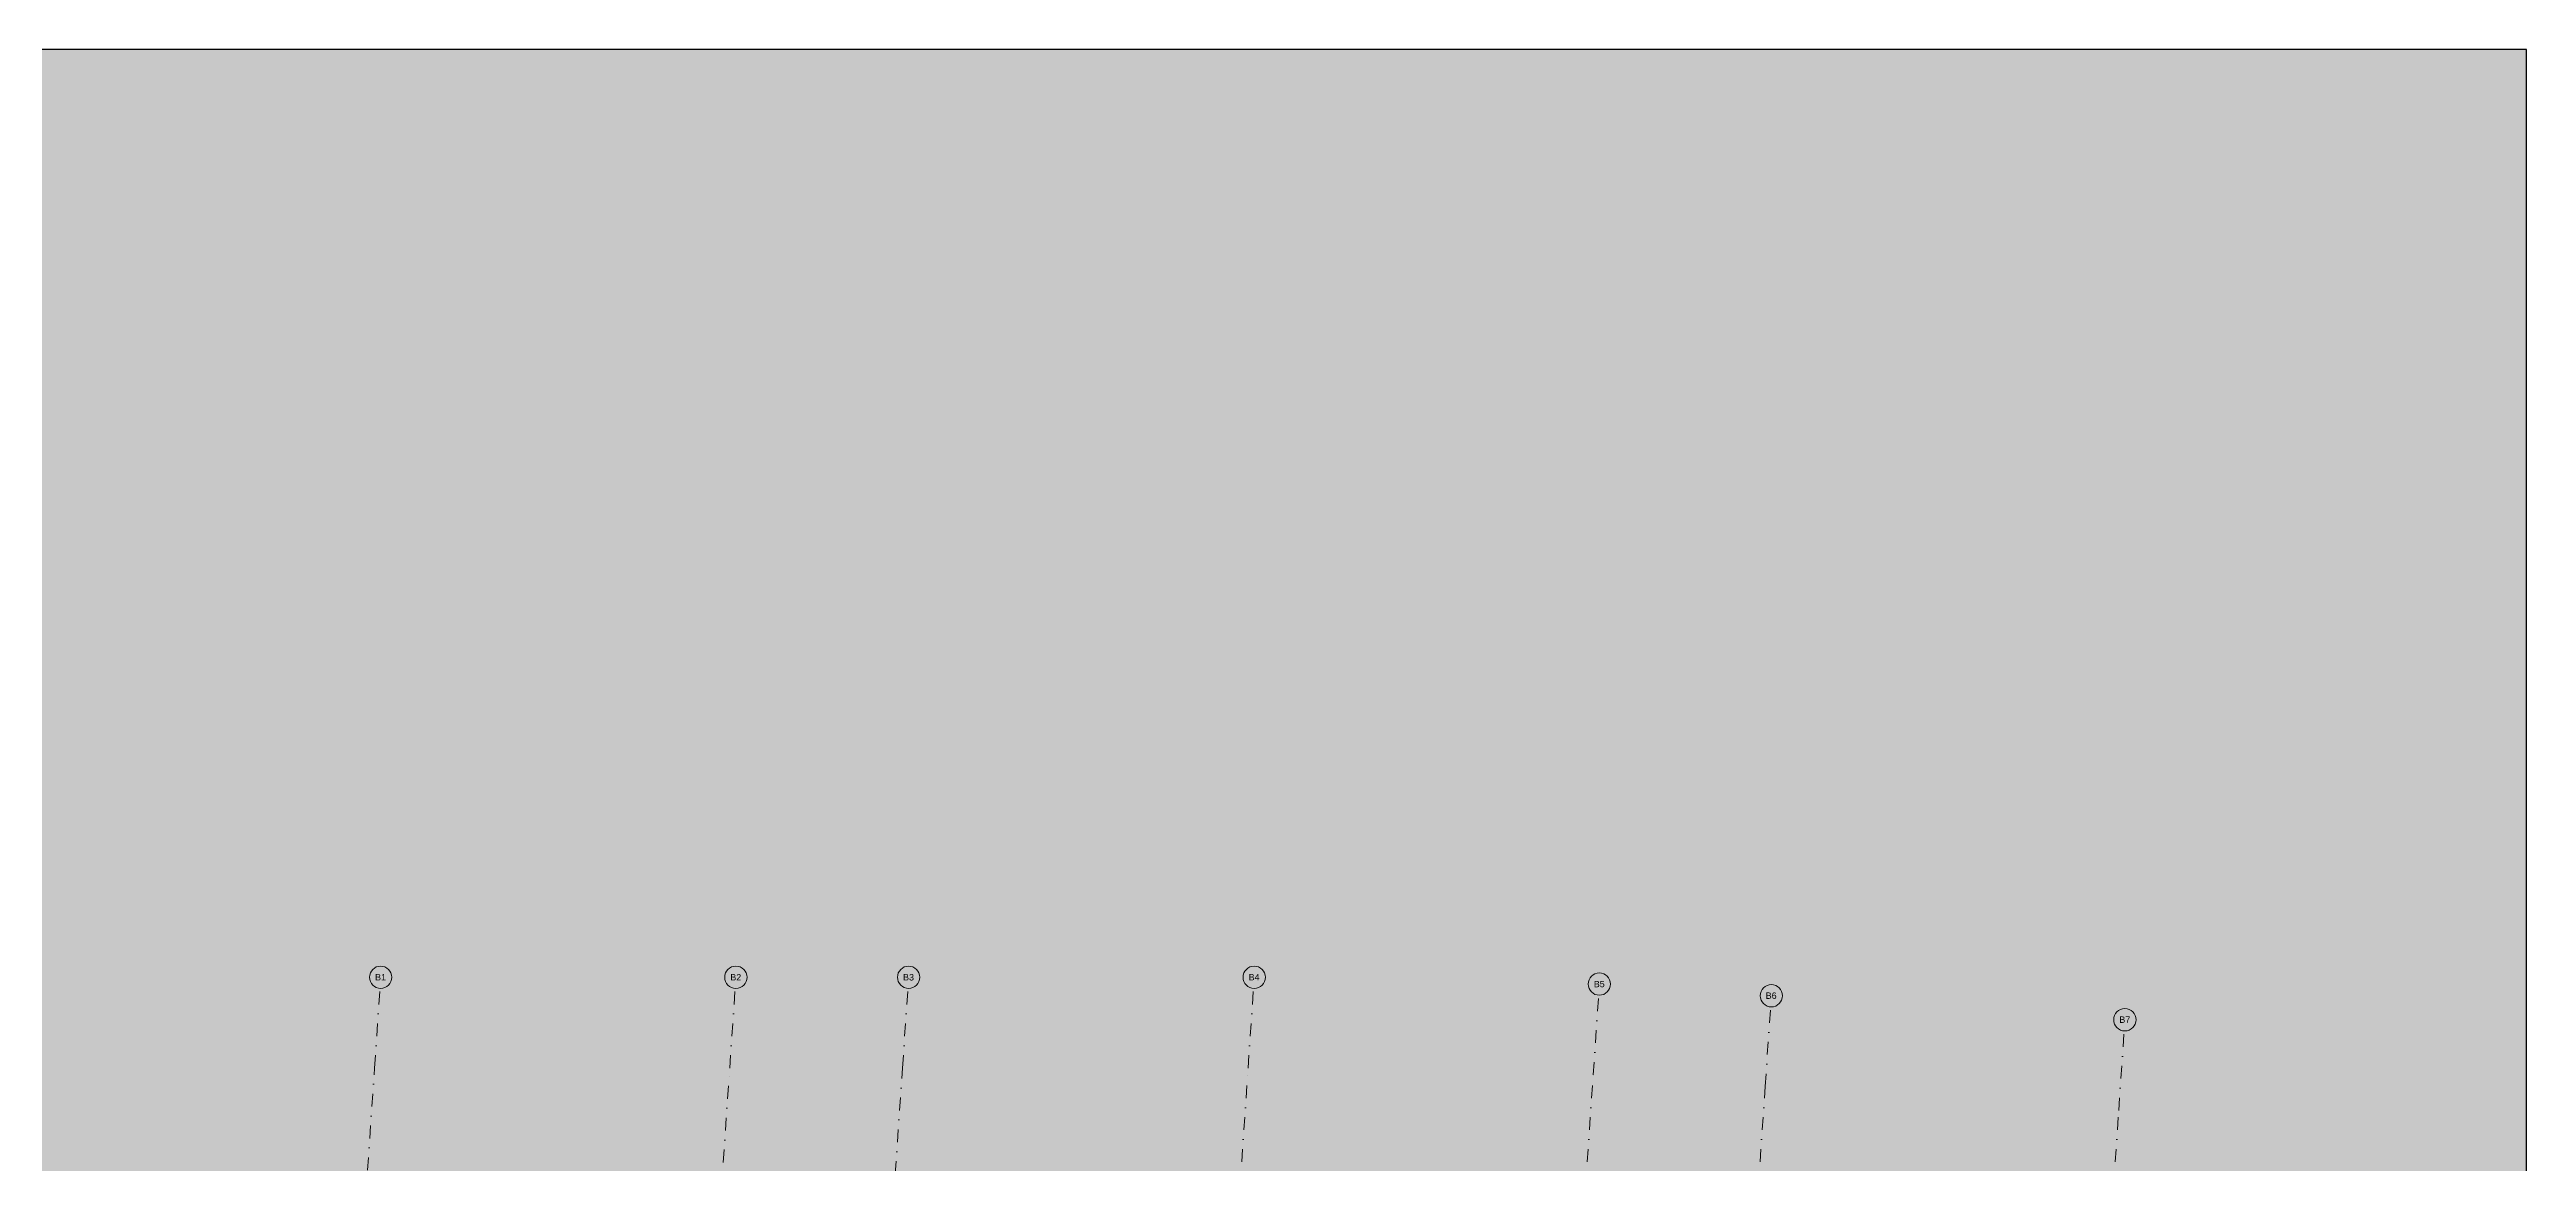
# Model space of a CAD drawing. Header units: millimetres. Extents: x -257414 to 61410, y -2356 to 77022.
# Drawn here: x -108583 to -69790, y 59568 to 77022 of the extents above; entities that cross this region are included whole.
import ezdxf

# ---------------------------------------------------------------- set-up
doc = ezdxf.new("R2010")
doc.units = ezdxf.units.MM
doc.linetypes.add('HA_DashDot_10mm-S3mm', pattern=[500, 200, -150, 0, -150])
doc.layers.add('-UNDERLAY_S-GRID-____-IDEN', color=9, linetype='Continuous', lineweight=9)
doc.layers.add('-UNDERLAY_S-GRID-____-OTLN', color=9, linetype='Continuous', lineweight=5)
doc.styles.add('Arial_1', font='arial.ttf', dxfattribs={"height": 100})

# ---------------------------------------------------------------- blocks, each defined once
blk = doc.blocks.new('Grid - Radius 3_5mm-353793-1PP')
at = {"layer": '-UNDERLAY_S-GRID-____-IDEN'}
blk.add_circle((0, 0), 3.5, dxfattribs=at)
blk = doc.blocks.new('A$C4e1402a9')
at = {"layer": '-UNDERLAY_S-GRID-____-OTLN', "linetype": 'HA_DashDot_10mm-S3mm', "lineweight": 9}
for p, q in [((37148, 63072), (37233, 64319)), ((42711, 63072), (42795, 64319)), ((45417, 63072), (45502, 64319)), ((50829, 63072), (50914, 64319)), ((56235, 62966), (56319, 64213)), ((58928, 62783), (59013, 64030)), ((64466, 62407), (64550, 63655)), ((35583, 40016), (37148, 63072)), ((41120, 39640), (42711, 63072)), ((43814, 39457), (45417, 63072)), ((49206, 39150), (50829, 63072)), ((54618, 39150), (56235, 62966)), ((57324, 39150), (58928, 62783)), ((62887, 39150), (64466, 62407))]:
    blk.add_line(p, q, dxfattribs=at)
at = {"layer": '-UNDERLAY_S-GRID-____-IDEN', "xscale": 49.99999999999998, "yscale": 49.99999999999998, "zscale": 49.99999999999998, "rotation": 356.1172724189428}
for p in [(37244, 64494), (42807, 64494), (45513, 64494), (50926, 64494), (56331, 64388), (59025, 64205), (64562, 63829)]:
    blk.add_blockref('Grid - Radius 3_5mm-353793-1PP', p, dxfattribs=at)
at = {"layer": '-UNDERLAY_S-GRID-____-IDEN', "lineweight": 5, "char_height": 100, "width": 212.45, "attachment_point": 1, "style": 'Arial_1'}
for s, insert in [('B1', (37157, 64544)), ('B2', (42720, 64544)), ('B3', (45426, 64544)), ('B4', (50838, 64544)), ('B5', (56244, 64438)), ('B6', (58937, 64256)), ('B7', (64475, 63880))]:
    blk.add_mtext(s, dxfattribs=dict(at, insert=insert))

msp = doc.modelspace()

# ---------------------------------------------------------------- hatches: boundary and pattern name
h = msp.add_hatch(color=41)
h.dxf.hatch_style = 1
h.paths.add_polyline_path([(-148928, 77022), (-148928, 29379), (-69790, 29379), (-69790, 77022)])

# ---------------------------------------------------------------- next in the draw order: block references
at = {"color": 252}
msp.add_blockref('A$C4e1402a9', (-140641, -2009), dxfattribs=at)

# ---------------------------------------------------------------- next in the draw order: linework, layer by layer
at = {"color": 41}
msp.add_lwpolyline([(-148928, 77022), (-148928, 29379), (-69790, 29379), (-69790, 77022)], close=True, dxfattribs=at)

doc.saveas('drawing.dxf')
